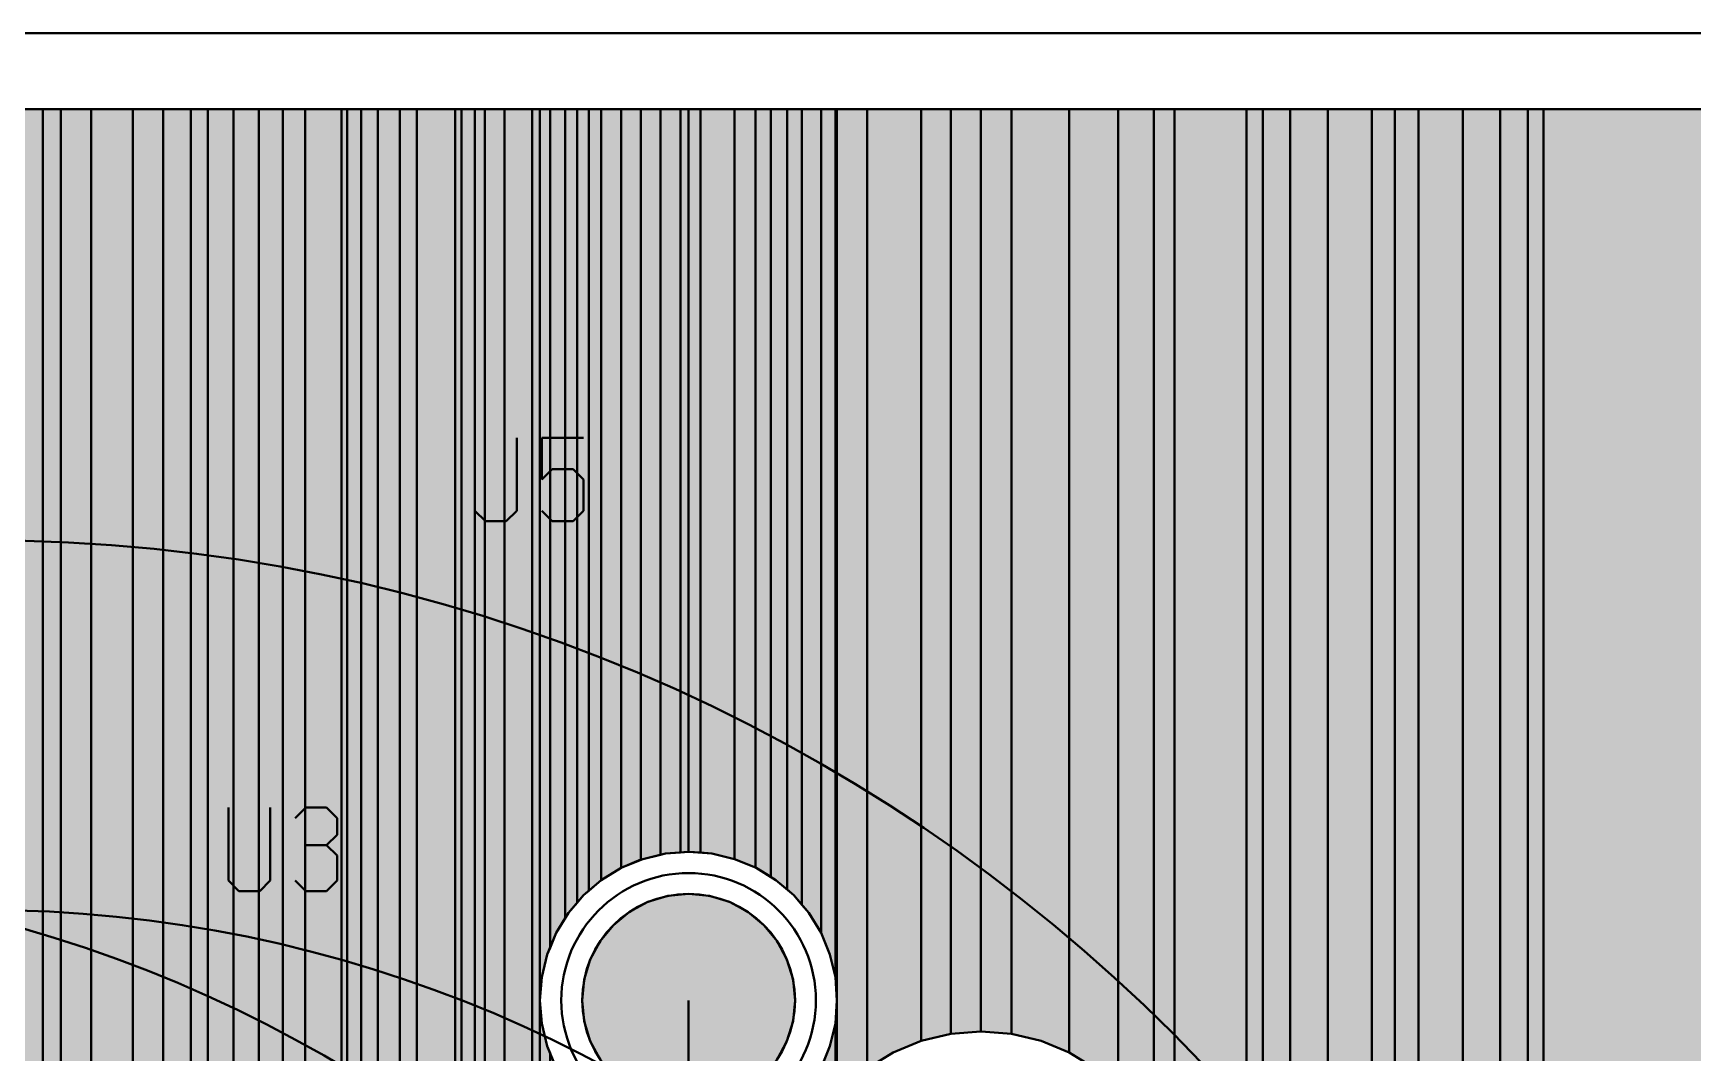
# Model space of a CAD drawing. Header units: millimetres. Extents: x 3 to 111, y 3 to 56.
# Drawn here: x 27.7 to 47.9, y 43.61 to 56.02 of the extents above; entities that cross this region are included whole.
import ezdxf

# ---------------------------------------------------------------- set-up
doc = ezdxf.new("R2010")
doc.units = ezdxf.units.MM
for name, color, linetype in [('bottom_copper', 7, 'Continuous'), ('bottom_silk', 7, 'Continuous'), ('drill_plated', 7, 'Continuous'), ('outline', 7, 'Continuous'), ('top_copper', 7, 'Continuous'), ('top_silk', 7, 'Continuous')]:
    doc.layers.add(name, color=color, linetype=linetype)

# ---------------------------------------------------------------- blocks, each defined once
blk = doc.blocks.new('Block19760')
at = {"layer": 'bottom_copper', "lineweight": 40}
for points in [[(0, 27.477), (-0.283, 27.499), (-0.286, 27.499), (-0.286, 51.435), (0, 51.435), (0, 27.477)], [(0.538, 27.302), (0.276, 27.41), (0, 27.477), (0, 51.435), (0.538, 51.435), (0.538, 27.302)], [(0.996, 26.969), (0.78, 27.154), (0.538, 27.302), (0.538, 51.435), (0.996, 51.435), (0.996, 26.969)], [(1.329, 26.511), (1.181, 26.753), (0.996, 26.969), (0.996, 51.435), (1.329, 51.435), (1.329, 26.511)], [(1.52, 25.69), (1.504, 25.973), (1.437, 26.249), (1.329, 26.511), (1.329, 51.435), (1.52, 51.435), (1.52, 25.69)], [(15.91, 0), (1.52, 0), (1.52, 51.435), (15.91, 51.435), (15.91, 0)]]:
    blk.add_hatch(color=7, dxfattribs=at).paths.add_polyline_path(points, flags=0)
at = {"layer": 'bottom_copper', "color": 7, "lineweight": 40}
for points in [[(0, 27.477), (-0.283, 27.499), (-0.286, 27.499), (-0.286, 51.435), (0, 51.435), (0, 27.477)], [(0.538, 27.302), (0.276, 27.41), (0, 27.477), (0, 51.435), (0.538, 51.435), (0.538, 27.302)], [(0.996, 26.969), (0.78, 27.154), (0.538, 27.302), (0.538, 51.435), (0.996, 51.435), (0.996, 26.969)], [(1.329, 26.511), (1.181, 26.753), (0.996, 26.969), (0.996, 51.435), (1.329, 51.435), (1.329, 26.511)], [(1.52, 25.69), (1.504, 25.973), (1.437, 26.249), (1.329, 26.511), (1.329, 51.435), (1.52, 51.435), (1.52, 25.69)], [(15.91, 0), (1.52, 0), (1.52, 51.435), (15.91, 51.435), (15.91, 0)]]:
    blk.add_lwpolyline(points, close=True, dxfattribs=at)
blk = doc.blocks.new('Block20010')
at = {"layer": 'bottom_copper', "lineweight": 40}
for points in [[(0, 40.1822), (-0.3694, 40.2113), (-0.373, 40.211), (-0.373, 51.435), (0, 51.435), (0, 40.1822)], [(0.7026, 39.9539), (0.3603, 40.0957), (0, 40.1822), (0, 51.435), (0.7026, 51.435), (0.7026, 39.9539)], [(1.3003, 39.5197), (1.0185, 39.7603), (0.7026, 39.9539), (0.7026, 51.435), (1.3003, 51.435), (1.3003, 39.5197)], [(1.7345, 38.922), (1.5409, 39.2379), (1.3003, 39.5197), (1.3003, 51.435), (1.7345, 51.435), (1.7345, 38.922)], [(1.9846, 37.85), (1.9628, 38.2194), (1.8763, 38.5797), (1.7345, 38.922), (1.7345, 51.435), (1.9846, 51.435), (1.9846, 37.85)], [(2.8616, 0), (1.9846, 0), (1.9846, 51.435), (2.8616, 51.435), (2.8616, 0)], [(3.0588, 26.5113), (2.9502, 26.249), (2.8839, 25.973), (2.8616, 25.69), (2.8616, 51.435), (3.0588, 51.435), (3.0588, 26.5113)], [(3.3915, 26.9691), (3.2071, 26.7533), (3.0588, 26.5113), (3.0588, 51.435), (3.3915, 51.435), (3.3915, 26.9691)], [(3.8493, 27.3018), (3.6073, 27.1535), (3.3915, 26.9691), (3.3915, 51.435), (3.8493, 51.435), (3.8493, 27.3018)], [(4.3876, 27.4767), (4.1116, 27.4104), (3.8493, 27.3018), (3.8493, 51.435), (4.3876, 51.435), (4.3876, 27.4767)], [(4.6678, 27.4987), (4.3876, 27.4767), (4.3876, 51.435), (4.6678, 51.435), (4.6678, 27.4987)]]:
    blk.add_hatch(color=7, dxfattribs=at).paths.add_polyline_path(points, flags=0)
at = {"layer": 'bottom_copper', "color": 7, "lineweight": 40}
for points in [[(0, 40.1822), (-0.3694, 40.2113), (-0.373, 40.211), (-0.373, 51.435), (0, 51.435), (0, 40.1822)], [(0.7026, 39.9539), (0.3603, 40.0957), (0, 40.1822), (0, 51.435), (0.7026, 51.435), (0.7026, 39.9539)], [(1.3003, 39.5197), (1.0185, 39.7603), (0.7026, 39.9539), (0.7026, 51.435), (1.3003, 51.435), (1.3003, 39.5197)], [(1.7345, 38.922), (1.5409, 39.2379), (1.3003, 39.5197), (1.3003, 51.435), (1.7345, 51.435), (1.7345, 38.922)], [(1.9846, 37.85), (1.9628, 38.2194), (1.8763, 38.5797), (1.7345, 38.922), (1.7345, 51.435), (1.9846, 51.435), (1.9846, 37.85)], [(2.8616, 0), (1.9846, 0), (1.9846, 51.435), (2.8616, 51.435), (2.8616, 0)], [(3.0588, 26.5113), (2.9502, 26.249), (2.8839, 25.973), (2.8616, 25.69), (2.8616, 51.435), (3.0588, 51.435), (3.0588, 26.5113)], [(3.3915, 26.9691), (3.2071, 26.7533), (3.0588, 26.5113), (3.0588, 51.435), (3.3915, 51.435), (3.3915, 26.9691)], [(3.8493, 27.3018), (3.6073, 27.1535), (3.3915, 26.9691), (3.3915, 51.435), (3.8493, 51.435), (3.8493, 27.3018)], [(4.3876, 27.4767), (4.1116, 27.4104), (3.8493, 27.3018), (3.8493, 51.435), (4.3876, 51.435), (4.3876, 27.4767)], [(4.6678, 27.4987), (4.3876, 27.4767), (4.3876, 51.435), (4.6678, 51.435), (4.6678, 27.4987)]]:
    blk.add_lwpolyline(points, close=True, dxfattribs=at)
blk = doc.blocks.new('Block20551')
at = {"layer": 'bottom_copper', "lineweight": 40}
for points in [[(0, 42.388), (-0.143, 42.399), (-0.146, 42.399), (-0.146, 51.435), (0, 51.435), (0, 42.388)], [(0.416, 42.31), (0.14, 42.377), (0, 42.388), (0, 51.435), (0.416, 51.435), (0.416, 42.31)], [(0.67, 42.205), (0.416, 42.31), (0.416, 51.435), (0.67, 51.435), (0.67, 42.205)], [(0.856, 42.093), (0.678, 42.202), (0.67, 42.205), (0.67, 51.435), (0.856, 51.435), (0.856, 42.093)], [(1.056, 41.938), (0.92, 42.053), (0.856, 42.093), (0.856, 51.435), (1.056, 51.435), (1.056, 41.938)], [(1.235, 41.753), (1.136, 41.869), (1.056, 41.938), (1.056, 51.435), (1.235, 51.435), (1.235, 41.753)], [(1.469, 41.411), (1.32, 41.653), (1.235, 41.753), (1.235, 51.435), (1.469, 51.435), (1.469, 41.411)], [(1.644, 40.873), (1.577, 41.149), (1.469, 41.411), (1.469, 51.435), (1.644, 51.435), (1.644, 40.873)], [(1.66, 40.59), (1.644, 40.873), (1.644, 51.435), (1.66, 51.435), (1.66, 40.59)], [(2.029, 39.76), (1.747, 39.52), (1.66, 39.418), (1.66, 51.435), (2.029, 51.435), (2.029, 39.76)], [(2.687, 40.096), (2.345, 39.954), (2.029, 39.76), (2.029, 51.435), (2.687, 51.435), (2.687, 40.096)], [(3.047, 40.182), (2.687, 40.096), (2.687, 51.435), (3.047, 51.435), (3.047, 40.182)], [(3.413, 40.211), (3.047, 40.182), (3.047, 51.435), (3.413, 51.435), (3.413, 40.211)], [(1.66, 39.418), (1.644, 39.398), (1.644, 40.307), (1.66, 40.59), (1.66, 39.418)], [(1.644, 39.398), (1.507, 39.238), (1.469, 39.176), (1.469, 39.769), (1.577, 40.031), (1.644, 40.307), (1.644, 39.398)]]:
    blk.add_hatch(color=7, dxfattribs=at).paths.add_polyline_path(points, flags=0)
at = {"layer": 'bottom_copper', "color": 7, "lineweight": 40}
for points in [[(0, 42.388), (-0.143, 42.399), (-0.146, 42.399), (-0.146, 51.435), (0, 51.435), (0, 42.388)], [(0.416, 42.31), (0.14, 42.377), (0, 42.388), (0, 51.435), (0.416, 51.435), (0.416, 42.31)], [(0.67, 42.205), (0.416, 42.31), (0.416, 51.435), (0.67, 51.435), (0.67, 42.205)], [(0.856, 42.093), (0.678, 42.202), (0.67, 42.205), (0.67, 51.435), (0.856, 51.435), (0.856, 42.093)], [(1.056, 41.938), (0.92, 42.053), (0.856, 42.093), (0.856, 51.435), (1.056, 51.435), (1.056, 41.938)], [(1.235, 41.753), (1.136, 41.869), (1.056, 41.938), (1.056, 51.435), (1.235, 51.435), (1.235, 41.753)], [(1.469, 41.411), (1.32, 41.653), (1.235, 41.753), (1.235, 51.435), (1.469, 51.435), (1.469, 41.411)], [(1.644, 40.873), (1.577, 41.149), (1.469, 41.411), (1.469, 51.435), (1.644, 51.435), (1.644, 40.873)], [(1.66, 40.59), (1.644, 40.873), (1.644, 51.435), (1.66, 51.435), (1.66, 40.59)], [(2.029, 39.76), (1.747, 39.52), (1.66, 39.418), (1.66, 51.435), (2.029, 51.435), (2.029, 39.76)], [(2.687, 40.096), (2.345, 39.954), (2.029, 39.76), (2.029, 51.435), (2.687, 51.435), (2.687, 40.096)], [(3.047, 40.182), (2.687, 40.096), (2.687, 51.435), (3.047, 51.435), (3.047, 40.182)], [(3.413, 40.211), (3.047, 40.182), (3.047, 51.435), (3.413, 51.435), (3.413, 40.211)], [(1.66, 39.418), (1.644, 39.398), (1.644, 40.307), (1.66, 40.59), (1.66, 39.418)], [(1.644, 39.398), (1.507, 39.238), (1.469, 39.176), (1.469, 39.769), (1.577, 40.031), (1.644, 40.307), (1.644, 39.398)]]:
    blk.add_lwpolyline(points, close=True, dxfattribs=at)
blk = doc.blocks.new('Block21412')
at = {"layer": 'bottom_copper', "lineweight": 40}
for points in [[(0, 33.235), (-0.12, 33.244), (-0.122, 33.244), (-0.122, 51.435), (0, 51.435), (0, 33.235)], [(0.241, 33.197), (0.123, 33.225), (0, 33.235), (0, 51.435), (0.241, 51.435), (0.241, 33.197)], [(0.576, 33.079), (0.361, 33.168), (0.241, 33.197), (0.241, 51.435), (0.576, 51.435), (0.576, 33.079)], [(0.671, 33.022), (0.586, 33.075), (0.576, 33.079), (0.576, 51.435), (0.671, 51.435), (0.671, 33.022)], [(0.794, 41.231), (0.76, 41.149), (0.694, 40.873), (0.671, 40.59), (0.671, 51.435), (0.794, 51.435), (0.794, 41.231)], [(0.979, 41.592), (0.869, 41.411), (0.794, 41.231), (0.794, 51.435), (0.979, 51.435), (0.979, 41.592)], [(1.123, 41.777), (1.017, 41.653), (0.979, 41.592), (0.979, 51.435), (1.123, 51.435), (1.123, 41.777)], [(1.265, 41.924), (1.201, 41.869), (1.123, 41.777), (1.123, 51.435), (1.265, 51.435), (1.265, 41.924)], [(1.415, 42.052), (1.265, 41.924), (1.265, 51.435), (1.415, 51.435), (1.415, 42.052)], [(1.659, 42.202), (1.417, 42.053), (1.415, 42.052), (1.415, 51.435), (1.659, 51.435), (1.659, 42.202)], [(1.9, 42.302), (1.659, 42.202), (1.659, 51.435), (1.9, 51.435), (1.9, 42.302)], [(2.137, 42.362), (1.921, 42.31), (1.9, 42.302), (1.9, 51.435), (2.137, 51.435), (2.137, 42.362)], [(2.38, 42.391), (2.197, 42.377), (2.137, 42.362), (2.137, 51.435), (2.38, 51.435), (2.38, 42.391)], [(2.477, 42.399), (2.38, 42.391), (2.38, 51.435), (2.477, 51.435), (2.477, 42.399)], [(0.794, 32.947), (0.671, 33.022), (0.671, 40.59), (0.694, 40.307), (0.76, 40.031), (0.794, 39.949), (0.794, 32.947)]]:
    blk.add_hatch(color=7, dxfattribs=at).paths.add_polyline_path(points, flags=0)
at = {"layer": 'bottom_copper', "color": 7, "lineweight": 40}
for points in [[(0, 33.235), (-0.12, 33.244), (-0.122, 33.244), (-0.122, 51.435), (0, 51.435), (0, 33.235)], [(0.241, 33.197), (0.123, 33.225), (0, 33.235), (0, 51.435), (0.241, 51.435), (0.241, 33.197)], [(0.576, 33.079), (0.361, 33.168), (0.241, 33.197), (0.241, 51.435), (0.576, 51.435), (0.576, 33.079)], [(0.671, 33.022), (0.586, 33.075), (0.576, 33.079), (0.576, 51.435), (0.671, 51.435), (0.671, 33.022)], [(0.794, 41.231), (0.76, 41.149), (0.694, 40.873), (0.671, 40.59), (0.671, 51.435), (0.794, 51.435), (0.794, 41.231)], [(0.979, 41.592), (0.869, 41.411), (0.794, 41.231), (0.794, 51.435), (0.979, 51.435), (0.979, 41.592)], [(1.123, 41.777), (1.017, 41.653), (0.979, 41.592), (0.979, 51.435), (1.123, 51.435), (1.123, 41.777)], [(1.265, 41.924), (1.201, 41.869), (1.123, 41.777), (1.123, 51.435), (1.265, 51.435), (1.265, 41.924)], [(1.415, 42.052), (1.265, 41.924), (1.265, 51.435), (1.415, 51.435), (1.415, 42.052)], [(1.659, 42.202), (1.417, 42.053), (1.415, 42.052), (1.415, 51.435), (1.659, 51.435), (1.659, 42.202)], [(1.9, 42.302), (1.659, 42.202), (1.659, 51.435), (1.9, 51.435), (1.9, 42.302)], [(2.137, 42.362), (1.921, 42.31), (1.9, 42.302), (1.9, 51.435), (2.137, 51.435), (2.137, 42.362)], [(2.38, 42.391), (2.197, 42.377), (2.137, 42.362), (2.137, 51.435), (2.38, 51.435), (2.38, 42.391)], [(2.477, 42.399), (2.38, 42.391), (2.38, 51.435), (2.477, 51.435), (2.477, 42.399)], [(0.794, 32.947), (0.671, 33.022), (0.671, 40.59), (0.694, 40.307), (0.76, 40.031), (0.794, 39.949), (0.794, 32.947)]]:
    blk.add_lwpolyline(points, close=True, dxfattribs=at)
blk = doc.blocks.new('Block21968')
at = {"layer": 'bottom_copper', "lineweight": 40}
for points in [[(0, 16.686), (-0.312, 16.711), (-0.315, 16.711), (-0.315, 40.445), (0, 40.445), (0, 16.686)], [(0.309, 16.613), (0.003, 16.686), (0, 16.686), (0, 40.445), (0.309, 40.445), (0.309, 16.613)], [(0.601, 16.492), (0.309, 16.613), (0.309, 40.445), (0.601, 40.445), (0.601, 16.492)], [(0.87, 16.327), (0.601, 16.492), (0.601, 40.445), (0.87, 40.445), (0.87, 16.327)], [(1.315, 15.882), (1.11, 16.122), (0.87, 16.327), (0.87, 40.445), (1.315, 40.445), (1.315, 15.882)], [(1.384, 15.77), (1.315, 15.882), (1.315, 40.445), (1.384, 40.445), (1.384, 15.77)], [(1.553, 21.405), (1.46, 21.18), (1.403, 20.943), (1.384, 20.7), (1.384, 40.445), (1.553, 40.445), (1.553, 21.405)], [(1.757, 21.703), (1.68, 21.613), (1.553, 21.405), (1.553, 40.445), (1.757, 40.445), (1.757, 21.703)], [(2.024, 21.957), (1.839, 21.799), (1.757, 21.703), (1.757, 40.445), (2.024, 40.445), (2.024, 21.957)], [(2.232, 22.084), (2.024, 21.957), (2.024, 40.445), (2.232, 40.445), (2.232, 22.084)], [(2.695, 22.235), (2.458, 22.178), (2.232, 22.084), (2.232, 40.445), (2.695, 40.445), (2.695, 22.235)], [(2.776, 22.241), (2.695, 22.235), (2.695, 40.445), (2.776, 40.445), (2.776, 22.241)], [(2.936, 22.254), (2.776, 22.241), (2.776, 40.445), (2.936, 40.445), (2.936, 22.254)]]:
    blk.add_hatch(color=7, dxfattribs=at).paths.add_polyline_path(points, flags=0)
at = {"layer": 'bottom_copper', "color": 7, "lineweight": 40}
for points in [[(0, 16.686), (-0.312, 16.711), (-0.315, 16.711), (-0.315, 40.445), (0, 40.445), (0, 16.686)], [(0.309, 16.613), (0.003, 16.686), (0, 16.686), (0, 40.445), (0.309, 40.445), (0.309, 16.613)], [(0.601, 16.492), (0.309, 16.613), (0.309, 40.445), (0.601, 40.445), (0.601, 16.492)], [(0.87, 16.327), (0.601, 16.492), (0.601, 40.445), (0.87, 40.445), (0.87, 16.327)], [(1.315, 15.882), (1.11, 16.122), (0.87, 16.327), (0.87, 40.445), (1.315, 40.445), (1.315, 15.882)], [(1.384, 15.77), (1.315, 15.882), (1.315, 40.445), (1.384, 40.445), (1.384, 15.77)], [(1.553, 21.405), (1.46, 21.18), (1.403, 20.943), (1.384, 20.7), (1.384, 40.445), (1.553, 40.445), (1.553, 21.405)], [(1.757, 21.703), (1.68, 21.613), (1.553, 21.405), (1.553, 40.445), (1.757, 40.445), (1.757, 21.703)], [(2.024, 21.957), (1.839, 21.799), (1.757, 21.703), (1.757, 40.445), (2.024, 40.445), (2.024, 21.957)], [(2.232, 22.084), (2.024, 21.957), (2.024, 40.445), (2.232, 40.445), (2.232, 22.084)], [(2.695, 22.235), (2.458, 22.178), (2.232, 22.084), (2.232, 40.445), (2.695, 40.445), (2.695, 22.235)], [(2.776, 22.241), (2.695, 22.235), (2.695, 40.445), (2.776, 40.445), (2.776, 22.241)], [(2.936, 22.254), (2.776, 22.241), (2.776, 40.445), (2.936, 40.445), (2.936, 22.254)]]:
    blk.add_lwpolyline(points, close=True, dxfattribs=at)
blk = doc.blocks.new('Block22332')
at = {"layer": 'bottom_copper', "lineweight": 40}
for points in [[(4.44, 0), (1.606, 0), (1.606, 51.435), (4.44, 51.435), (4.44, 0)], [(4.659, 26.603), (4.538, 26.311), (4.465, 26.005), (4.44, 25.69), (4.44, 51.435), (4.659, 51.435), (4.659, 26.603)], [(5.029, 27.112), (4.824, 26.872), (4.659, 26.603), (4.659, 51.435), (5.029, 51.435), (5.029, 27.112)], [(5.538, 27.482), (5.269, 27.317), (5.029, 27.112), (5.029, 51.435), (5.538, 51.435), (5.538, 27.482)], [(5.905, 27.621), (5.83, 27.603), (5.538, 27.482), (5.538, 51.435), (5.905, 51.435), (5.905, 27.621)], [(6.241, 27.685), (6.137, 27.676), (5.905, 27.621), (5.905, 51.435), (6.241, 51.435), (6.241, 27.685)], [(6.448, 27.701), (6.241, 27.685), (6.241, 51.435), (6.448, 51.435), (6.448, 27.701)]]:
    blk.add_hatch(color=7, dxfattribs=at).paths.add_polyline_path(points, flags=0)
at = {"layer": 'bottom_copper', "color": 7, "lineweight": 40}
for points in [[(4.44, 0), (1.606, 0), (1.606, 51.435), (4.44, 51.435), (4.44, 0)], [(4.659, 26.603), (4.538, 26.311), (4.465, 26.005), (4.44, 25.69), (4.44, 51.435), (4.659, 51.435), (4.659, 26.603)], [(5.029, 27.112), (4.824, 26.872), (4.659, 26.603), (4.659, 51.435), (5.029, 51.435), (5.029, 27.112)], [(5.538, 27.482), (5.269, 27.317), (5.029, 27.112), (5.029, 51.435), (5.538, 51.435), (5.538, 27.482)], [(5.905, 27.621), (5.83, 27.603), (5.538, 27.482), (5.538, 51.435), (5.905, 51.435), (5.905, 27.621)], [(6.241, 27.685), (6.137, 27.676), (5.905, 27.621), (5.905, 51.435), (6.241, 51.435), (6.241, 27.685)], [(6.448, 27.701), (6.241, 27.685), (6.241, 51.435), (6.448, 51.435), (6.448, 27.701)]]:
    blk.add_lwpolyline(points, close=True, dxfattribs=at)

msp = doc.modelspace()

# ---------------------------------------------------------------- hatches: boundary and pattern name
at = {"layer": 'bottom_copper', "lineweight": 40}
msp.add_hatch(color=7, dxfattribs=at).paths.add_polyline_path([(36.949, 43.997), (36.875, 43.754), (36.755, 43.53), (36.594, 43.334), (36.398, 43.173), (36.174, 43.053), (35.931, 42.979), (35.678, 42.955), (35.425, 42.979), (35.182, 43.053), (34.958, 43.173), (34.762, 43.334), (34.601, 43.53), (34.481, 43.754), (34.407, 43.997), (34.383, 44.25), (34.407, 44.503), (34.481, 44.746), (34.601, 44.97), (34.762, 45.166), (34.958, 45.327), (35.182, 45.447), (35.425, 45.521), (35.678, 45.545), (35.931, 45.521), (36.174, 45.447), (36.398, 45.327), (36.594, 45.166), (36.755, 44.97), (36.875, 44.746), (36.949, 44.503), (36.973, 44.25), (36.949, 43.997)], flags=0)
at = {"layer": 'drill_plated', "lineweight": 40}
msp.add_hatch(color=7, dxfattribs=at).paths.add_polyline_path([(36.949, 43.997), (36.875, 43.754), (36.755, 43.53), (36.594, 43.334), (36.398, 43.173), (36.174, 43.053), (35.931, 42.979), (35.678, 42.955), (35.425, 42.979), (35.182, 43.053), (34.958, 43.173), (34.762, 43.334), (34.601, 43.53), (34.481, 43.754), (34.407, 43.997), (34.383, 44.25), (34.407, 44.503), (34.481, 44.746), (34.601, 44.97), (34.762, 45.166), (34.958, 45.327), (35.182, 45.447), (35.425, 45.521), (35.678, 45.545), (35.931, 45.521), (36.174, 45.447), (36.398, 45.327), (36.594, 45.166), (36.755, 44.97), (36.875, 44.746), (36.949, 44.503), (36.973, 44.25), (36.949, 43.997)], flags=0)
at = {"layer": 'top_copper', "lineweight": 40}
msp.add_hatch(color=7, dxfattribs=at).paths.add_polyline_path([(36.949, 43.997), (36.875, 43.754), (36.755, 43.53), (36.594, 43.334), (36.398, 43.173), (36.174, 43.053), (35.931, 42.979), (35.678, 42.955), (35.425, 42.979), (35.182, 43.053), (34.958, 43.173), (34.762, 43.334), (34.601, 43.53), (34.481, 43.754), (34.407, 43.997), (34.383, 44.25), (34.407, 44.503), (34.481, 44.746), (34.601, 44.97), (34.762, 45.166), (34.958, 45.327), (35.182, 45.447), (35.425, 45.521), (35.678, 45.545), (35.931, 45.521), (36.174, 45.447), (36.398, 45.327), (36.594, 45.166), (36.755, 44.97), (36.875, 44.746), (36.949, 44.503), (36.973, 44.25), (36.949, 43.997)], flags=0)

# ---------------------------------------------------------------- linework, layer by layer
at = {"layer": 'bottom_copper', "color": 7, "lineweight": 40}
for p, q in [((23.075, 55.095), (29.825, 55.095)), ((29.825, 31.361), (29.825, 55.095)), ((29.825, 55.095), (33.076, 55.095)), ((29.825, 55.095), (29.825, 31.361)), ((33.076, 36.904), (33.076, 55.095)), ((33.076, 55.095), (35.675, 55.095)), ((33.076, 55.095), (33.076, 36.904)), ((35.675, 46.059), (35.675, 55.095)), ((35.675, 55.095), (39.234, 55.095)), ((35.675, 55.095), (35.675, 46.059)), ((39.234, 43.871), (39.234, 55.095)), ((39.234, 55.095), (44.275, 55.095)), ((39.234, 55.095), (39.234, 43.871)), ((44.275, 31.159), (44.275, 55.095)), ((44.275, 55.095), (61.552, 55.095)), ((44.275, 55.095), (44.275, 31.159)), ((35.675, 46.059), (35.395, 46.037)), ((35.678, 46.059), (35.675, 46.059)), ((35.961, 46.037), (35.678, 46.059)), ((34.857, 45.862), (34.615, 45.714)), ((35.119, 45.97), (34.857, 45.862)), ((35.395, 46.037), (35.119, 45.97)), ((36.237, 45.97), (35.961, 46.037)), ((36.499, 45.862), (36.237, 45.97)), ((36.741, 45.714), (36.499, 45.862)), ((34.615, 45.714), (34.399, 45.529)), ((36.957, 45.529), (36.741, 45.714)), ((34.399, 45.529), (34.215, 45.313)), ((37.142, 45.313), (36.957, 45.529)), ((34.215, 45.313), (34.066, 45.071)), ((37.29, 45.071), (37.142, 45.313)), ((34.066, 45.071), (33.958, 44.809)), ((37.398, 44.809), (37.29, 45.071)), ((33.958, 44.809), (33.891, 44.533)), ((37.465, 44.533), (37.398, 44.809)), ((33.891, 44.533), (33.869, 44.25)), ((37.481, 44.25), (37.465, 44.533)), ((33.869, 44.25), (33.891, 43.967)), ((37.465, 43.967), (37.481, 44.25)), ((33.891, 43.967), (33.958, 43.691)), ((37.398, 43.691), (37.465, 43.967)), ((38.869, 43.842), (38.508, 43.756)), ((39.234, 43.871), (38.869, 43.842)), ((39.238, 43.871), (39.234, 43.871)), ((39.607, 43.842), (39.238, 43.871)), ((39.968, 43.756), (39.607, 43.842)), ((33.958, 43.691), (34.066, 43.429)), ((37.29, 43.429), (37.398, 43.691)), ((38.508, 43.756), (38.166, 43.614)), ((40.31, 43.614), (39.968, 43.756)), ((38.166, 43.614), (37.85, 43.42)), ((40.626, 43.42), (40.31, 43.614))]:
    msp.add_line(p, q, dxfattribs=at)
msp.add_lwpolyline([(34.601, 43.53), (34.481, 43.754), (34.407, 43.997), (34.383, 44.25), (34.407, 44.503), (34.481, 44.746), (34.601, 44.97), (34.762, 45.166), (34.958, 45.327), (35.182, 45.447), (35.425, 45.521), (35.678, 45.545), (35.931, 45.521), (36.174, 45.447), (36.398, 45.327), (36.594, 45.166), (36.755, 44.97), (36.875, 44.746), (36.949, 44.503), (36.973, 44.25), (36.949, 43.997), (36.949, 43.997), (36.875, 43.754), (36.755, 43.53)], dxfattribs=at)
for major_axis in [(1.549, 0), (1.295, 0)]:
    msp.add_ellipse((35.678, 44.25), major_axis=major_axis, ratio=1, dxfattribs=at)
at = {"layer": 'bottom_silk', "color": 7, "lineweight": 40}
msp.add_line((111.338, 56.02), (3.388, 56.02), dxfattribs=at)
at = {"layer": 'drill_plated', "color": 7, "lineweight": 40}
msp.add_lwpolyline([(34.601, 43.53), (34.481, 43.754), (34.407, 43.997), (34.383, 44.25), (34.407, 44.503), (34.481, 44.746), (34.601, 44.97), (34.762, 45.166), (34.958, 45.327), (35.182, 45.447), (35.425, 45.521), (35.678, 45.545), (35.931, 45.521), (36.174, 45.447), (36.398, 45.327), (36.594, 45.166), (36.755, 44.97), (36.875, 44.746), (36.949, 44.503), (36.973, 44.25), (36.949, 43.997), (36.949, 43.997), (36.875, 43.754), (36.755, 43.53)], dxfattribs=at)
msp.add_ellipse((35.678, 44.25), major_axis=(1.295, 0), ratio=1, dxfattribs=at)
at = {"layer": 'outline', "color": 7, "lineweight": 40}
msp.add_line((111.338, 56.02), (3.388, 56.02), dxfattribs=at)
at = {"layer": 'top_copper', "color": 7, "lineweight": 40}
msp.add_line((35.678, 44.25), (35.678, 37.95), dxfattribs=at)
msp.add_lwpolyline([(34.601, 43.53), (34.481, 43.754), (34.407, 43.997), (34.383, 44.25), (34.407, 44.503), (34.481, 44.746), (34.601, 44.97), (34.762, 45.166), (34.958, 45.327), (35.182, 45.447), (35.425, 45.521), (35.678, 45.545), (35.931, 45.521), (36.174, 45.447), (36.398, 45.327), (36.594, 45.166), (36.755, 44.97), (36.875, 44.746), (36.949, 44.503), (36.973, 44.25), (36.949, 43.997), (36.949, 43.997), (36.875, 43.754), (36.755, 43.53)], dxfattribs=at)
for major_axis in [(1.549, 0), (1.295, 0)]:
    msp.add_ellipse((35.678, 44.25), major_axis=major_axis, ratio=1, dxfattribs=at)
at = {"layer": 'top_silk', "color": 7, "lineweight": 40}
for p, q in [((111.338, 56.02), (3.388, 56.02)), ((33.078, 51.096), (33.078, 50.207)), ((33.586, 51.096), (33.586, 50.207)), ((33.891, 51.096), (34.399, 51.096)), ((33.891, 51.096), (33.891, 50.588)), ((33.891, 50.588), (34.018, 50.715)), ((34.018, 50.715), (34.272, 50.715)), ((34.272, 50.715), (34.399, 50.588)), ((34.399, 50.588), (34.399, 50.207)), ((33.078, 50.207), (33.205, 50.08)), ((33.459, 50.08), (33.586, 50.207)), ((33.891, 50.207), (34.018, 50.08)), ((34.272, 50.08), (34.399, 50.207)), ((33.205, 50.08), (33.459, 50.08)), ((34.018, 50.08), (34.272, 50.08)), ((30.078, 46.596), (30.078, 45.707)), ((30.586, 46.596), (30.586, 45.707)), ((30.891, 46.469), (31.018, 46.596)), ((31.018, 46.596), (31.272, 46.596)), ((31.272, 46.596), (31.399, 46.469)), ((31.399, 46.469), (31.399, 46.266)), ((31.399, 46.266), (31.272, 46.139)), ((31.018, 46.139), (31.272, 46.139)), ((31.399, 46.012), (31.272, 46.139)), ((31.399, 46.012), (31.399, 45.707)), ((30.078, 45.707), (30.205, 45.58)), ((30.459, 45.58), (30.586, 45.707)), ((30.891, 45.707), (31.018, 45.58)), ((31.272, 45.58), (31.399, 45.707)), ((30.205, 45.58), (30.459, 45.58)), ((31.018, 45.58), (31.272, 45.58))]:
    msp.add_line(p, q, dxfattribs=at)
for centre, major_axis in [((27.078, 29.35), (20.5, 0)), ((23.078, 29.35), (16.4, 0)), ((27.078, 29.35), (16, 0))]:
    msp.add_ellipse(centre, major_axis=major_axis, ratio=1, dxfattribs=at)

# ---------------------------------------------------------------- block references
at = {"layer": 'bottom_copper'}
for name, p in [('Block22332', (23.377, 3.66)), ('Block21968', (30.14, 14.65)), ('Block21412', (33.198, 3.66)), ('Block20551', (35.821, 3.66)), ('Block20010', (39.607, 3.66)), ('Block19760', (44.561, 3.66))]:
    msp.add_blockref(name, p, dxfattribs=at)

doc.saveas('drawing.dxf')
